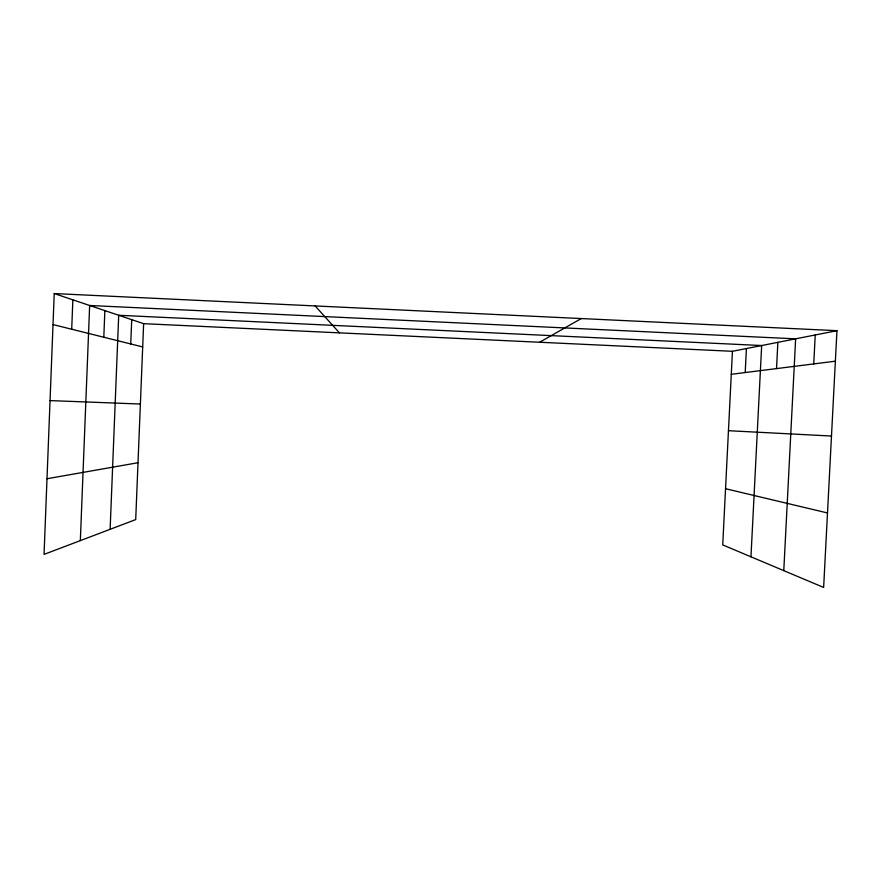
<?xml version="1.0" encoding="UTF-8"?>
<svg xmlns="http://www.w3.org/2000/svg" width="881" height="881" viewBox="0 0 881 881"><rect width="100%" height="100%" fill="white"/><g stroke="black" fill="none" stroke-linecap="round" stroke-linejoin="round"><path stroke-width="1.32" d="M54.226 293.56L44.05 554.391L135.707 519.592L143.636 323.668L54.226 293.56L836.95 330.683L823.636 587.44L722.728 544.91L732.441 351.299L836.95 330.683M71.702 329.23L72.859 299.837M80.336 540.615L89.653 305.487L795.642 338.833L783.782 570.635M103.804 337.236L104.861 310.608M110.125 529.305L118.704 315.277L761.669 345.528L750.964 556.814M130.74 343.953L131.721 319.66M745.205 372.542L746.416 348.546M776.524 368.599L777.868 342.335M813.747 363.919L815.233 334.967M539.624 342.246L581.273 318.559M47.001 478.735L138.009 462.723M731.285 374.293L835.364 361.199M50.052 400.602L140.387 404.027M143.636 323.668L732.441 351.299M728.455 430.699L831.488 436.04M725.548 488.713L827.501 512.962M53.014 324.571L142.7 346.938M315.156 305.938L339.438 332.864"/></g></svg>
